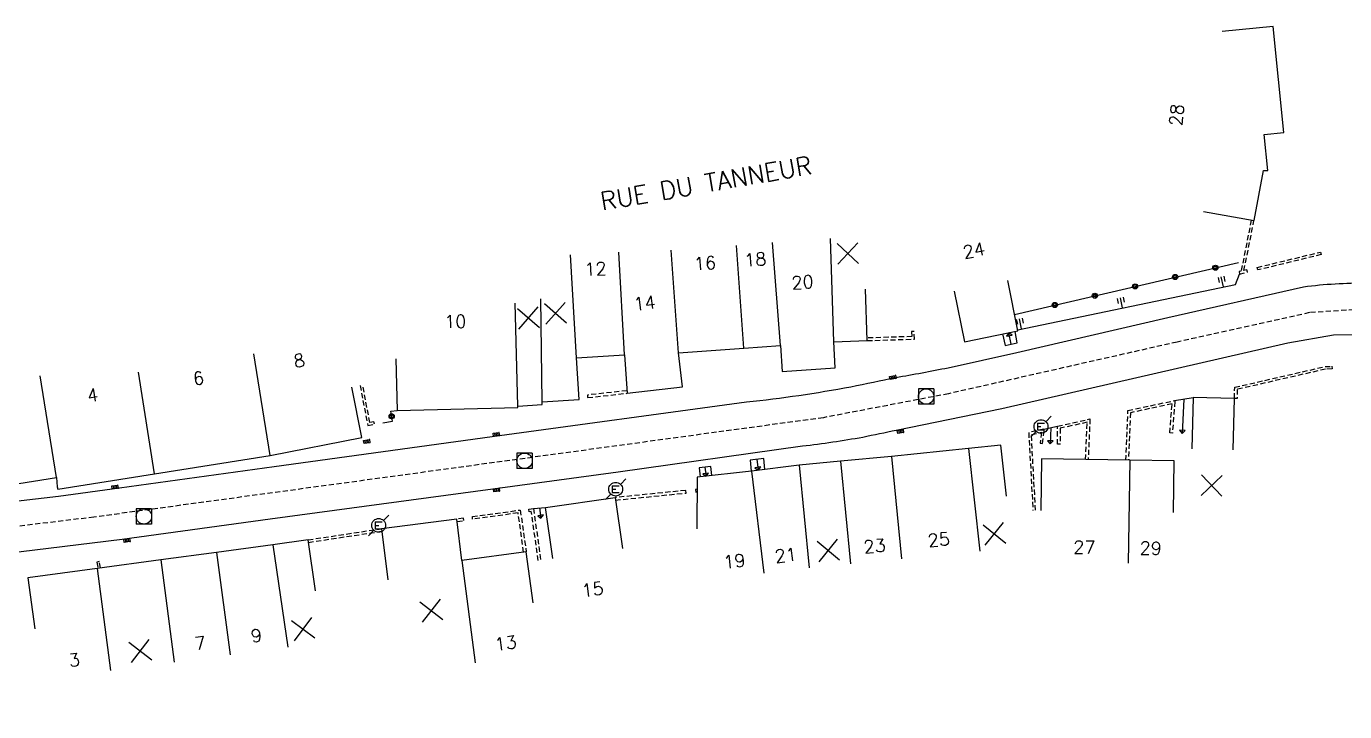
# Model space of a CAD drawing. Header units: millimetres. Extents: x 114000 to 119599, y 120000 to 124063.
# Drawn here: x 114347.7 to 114475.6, y 120577.6 to 120644.1 of the extents above; entities that cross this region are included whole.
import ezdxf
from ezdxf.enums import TextEntityAlignment as Align

# ---------------------------------------------------------------- set-up
doc = ezdxf.new("R2010")
doc.units = ezdxf.units.MM
doc.linetypes.add('DASHED', pattern=[0.75, 0.5, -0.25])
doc.layers.get('0').update_dxf_attribs({"linetype": 'CONTINUOUS'})
for name, color, linetype in [('W0001', 6, 'DASHED'), ('W0008', 7, 'CONTINUOUS'), ('W0100', 7, 'CONTINUOUS'), ('W0112', 1, 'DASHED'), ('W0211', 2, 'CONTINUOUS'), ('W0322', 7, 'CONTINUOUS'), ('W0400', 7, 'CONTINUOUS'), ('W0420', 7, 'CONTINUOUS'), ('W0471', 7, 'CONTINUOUS'), ('W0989', 7, 'CONTINUOUS'), ('W0991', 7, 'CONTINUOUS'), ('W1102', 7, 'CONTINUOUS')]:
    doc.layers.add(name, color=color, linetype=linetype)
doc.styles.get("Standard").update_dxf_attribs({"font": 'romans.shx', "width": 0.85})

# ---------------------------------------------------------------- blocks, each defined once
blk = doc.blocks.new('t991o')
at = {"color": 0, "linetype": 'Continuous'}
for p, q in [((-1, 1), (1, -1)), ((-1, -1), (1, 1))]:
    blk.add_line(p, q, dxfattribs=at)
blk = doc.blocks.new('T471')
for p, q in [((-0.333334, 0.333334), (-0.333334, -0.333334)), ((-0.333334, 0.333334), (0.333334, 0.333334)), ((-0.333334, 0), (0, 0)), ((0.500001, 0.500001), (1.000002, 1.000002)), ((-0.500001, -0.500001), (-1.000002, -1.000002)), ((-0.333334, -0.333334), (0.333334, -0.333334))]:
    blk.add_line(p, q)
blk.add_ellipse((0, 0), major_axis=(0.471405, 0.471405), ratio=1, start_param=5.4977871438, end_param=11.780972451)
blk = doc.blocks.new('T420')
for p, q in [((0.75, 0.75), (-0.75, 0.75)), ((-0.75, 0.75), (-0.75, -0.75)), ((0.75, 0.75), (0.75, -0.75)), ((0.75, -0.75), (-0.75, -0.75))]:
    blk.add_line(p, q)
blk.add_ellipse((0, 0), major_axis=(-0.53, 0.53), ratio=1, start_param=3.926991, end_param=10.210176)
blk = doc.blocks.new('T400')
for p, q in [((-0.15, 0.3), (0.15, 0.3)), ((-0.15, -0.25), (-0.15, 0.3)), ((-0.15, 0.15), (0.15, 0.15)), ((-0.15, 0), (0.15, 0)), ((0.15, 0.3), (0.15, -0.25)), ((-0.15, -0.15), (0.15, -0.15)), ((-0.15, -0.25), (-0.15, -0.3)), ((-0.15, -0.3), (0.15, -0.3)), ((0.15, -0.3), (0.15, -0.25))]:
    blk.add_line(p, q)
blk = doc.blocks.new('t322o')
at = {"color": 0, "linetype": 'Continuous'}
for radius in [0.25, 0.15]:
    blk.add_circle((0, 0), radius, dxfattribs=at)
blk = doc.blocks.new('t211o')
at = {"color": 0, "linetype": 'Continuous'}
for p, q in [((-0.29, 0.5), (-0.29, 0)), ((0, 1), (0, 0)), ((0.29, 0.5), (0.29, 0))]:
    blk.add_line(p, q, dxfattribs=at)

msp = doc.modelspace()

# ---------------------------------------------------------------- linework, layer by layer
at = {"layer": 'W0001'}
msp.add_lwpolyline([(114570.54, 120580.08), (114548.56, 120583.34), (114538.17, 120584.9), (114525.36, 120587.91), (114519.74, 120588.65), (114515.89, 120590.78), (114509.05, 120595.39), (114500.7, 120603.46), (114495.29, 120608.68), (114489.5, 120613.06), (114483.16, 120615.9), (114478.02, 120616.69), (114472.2, 120616.32), (114459.34, 120613.47), (114437.16, 120608.45), (114425.02, 120606.13), (114414.65, 120604.72), (114384.21, 120600.56), (114354.24, 120596.48), (114339.15, 120594.67)], dxfattribs=at)
at = {"layer": 'W0008', "flags": 128}
for points in [[(114342.68, 120597.58), (114350.79, 120598.51), (114356.73, 120599.33), (114371.74, 120601.4), (114392.9, 120604.3), (114417.58, 120607.66, 0.0196), (114427.7, 120609.13, -0.0022), (114432.06, 120610.04, 0.0076), (114437.14, 120610.98), (114443.8, 120612.46), (114458.46, 120615.86), (114458.46, 120615.86), (114471.63, 120618.84, -0.0316), (114477.75, 120619.21, -0.0731)], [(114570.1, 120577.61), (114559.68, 120579.1), (114537.48, 120582.41), (114523.94, 120584.4, -0.0583), (114518.98, 120585.86, -0.055), (114512.4, 120589.23, -0.042), (114508.08, 120592.82), (114492.74, 120607.63, 0.0618), (114487.97, 120611.17, 0.0886), (114480.57, 120613.91, 0.0165), (114478.17, 120614.2), (114478.17, 120614.2), (114474.53, 120614.14), (114470.11, 120613.36), (114442.34, 120606.98), (114432.1, 120604.9, -0.0028), (114428.85, 120604.22, -0.0161), (114423, 120603.36), (114423, 120603.36), (114405.11, 120600.83), (114392.95, 120599.19), (114371.35, 120596.28), (114356.99, 120594.31), (114337.1, 120591.88)]]:
    msp.add_lwpolyline(points, format="xyb", dxfattribs=at)
at = {"layer": 'W0100'}
for p, q in [((114459.09, 120607.79), (114460.9, 120608.1)), ((114446.43, 120605.02), (114447.74, 120605.3)), ((114396.89, 120597.33), (114398.06, 120597.42))]:
    msp.add_line(p, q, dxfattribs=at)
at = {"layer": 'W0100', "flags": 128}
for points in [[(114461.92, 120626.15), (114466.84, 120625.25), (114467.72, 120630.11), (114468.14, 120630.1), (114467.79, 120633.6), (114469.71, 120633.8), (114468.68, 120644.1), (114468.68, 120644.1), (114463.71, 120643.6)], [(114383.54, 120611.83), (114383.67, 120606.83), (114395.36, 120607.13), (114395.37, 120607.24), (114397.74, 120607.41), (114397.74, 120607.67), (114401.32, 120607.88), (114401.08, 120611.95), (114405.74, 120612.22), (114405.98, 120608.5), (114411.36, 120609.13), (114410.97, 120612.41), (114417.3, 120612.87), (114420.87, 120613.15), (114421.02, 120610.62), (114421.02, 120610.62), (114426.18, 120610.98), (114426.05, 120613.5), (114429.28, 120613.61), (114429.12, 120618.6)], [(114437.73, 120618.4), (114438.73, 120613.5), (114443.9, 120614.55), (114443.9, 120614.55), (114442.91, 120619.45)], [(114442.42, 120614.25), (114442.65, 120613.12), (114443.84, 120613.38), (114443.84, 120613.38), (114443.62, 120614.49)], [(114326.67, 120603.68), (114326.97, 120598.69), (114337.24, 120599.3), (114342.36, 120599.68), (114342.47, 120599.03), (114350.6, 120600.32), (114350.67, 120599.43), (114350.67, 120599.43), (114350.73, 120599.19), (114360.13, 120600.67), (114371.33, 120602.47), (114380.23, 120604.2), (114380.23, 120604.2), (114379.27, 120609.1)], [(114464.8, 120603), (114464.92, 120608), (114460.9, 120608.1), (114460.9, 120608.1), (114460.77, 120603.1)], [(114442.81, 120598.51), (114442.26, 120603.48), (114439.12, 120603.13), (114431.63, 120602.38), (114426.69, 120601.9), (114422.67, 120601.51), (114418.04, 120600.95), (114412.78, 120600.35), (114412.78, 120600.35), (114412.73, 120595.35)], [(114419.35, 120601.11), (114419.23, 120602.17), (114417.91, 120602), (114417.91, 120602), (114418.03, 120600.95)], [(114414.2, 120600.51), (114414.09, 120601.4), (114412.97, 120601.28), (114412.97, 120601.28), (114413.07, 120600.38)], [(114396.85, 120588.15), (114396.19, 120593.1), (114389.93, 120592.27), (114389.47, 120596.3), (114382.13, 120595.36), (114382.13, 120595.36), (114382.77, 120590.4)], [(114375.74, 120589.33), (114375.02, 120594.28), (114371.61, 120593.78), (114366.14, 120593.04), (114360.72, 120592.33), (114354.55, 120591.51), (114347.82, 120590.59), (114347.82, 120590.59), (114348.49, 120585.64)]]:
    msp.add_lwpolyline(points, dxfattribs=at)
at = {"layer": 'W0100'}
for points in [[(114443.24, 120613.25), (114443.02, 120614.37), (114442.8, 120614.04), (114443.35, 120614.15), (114443.02, 120614.37)], [(114460, 120607.94), (114459.85, 120604.61), (114460.14, 120604.88), (114459.58, 120604.91), (114459.85, 120604.61)], [(114447.09, 120605.16), (114447.03, 120603.59), (114447.32, 120603.87), (114446.76, 120603.89), (114447.03, 120603.59)], [(114418.57, 120602.09), (114418.69, 120601.03), (114418.94, 120601.35), (114418.38, 120601.28), (114418.69, 120601.03)], [(114459, 120596.93), (114459.07, 120601.93), (114454.76, 120602), (114446.19, 120602.13), (114446.12, 120597.13)], [(114413.53, 120601.34), (114413.64, 120600.44), (114413.88, 120600.76), (114413.32, 120600.69), (114413.64, 120600.44)], [(114398.76, 120592.47), (114398.06, 120597.42), (114404.81, 120598.38), (114405.52, 120593.43)], [(114397.47, 120597.37), (114397.62, 120596.38), (114397.86, 120596.7), (114397.3, 120596.62), (114397.62, 120596.38)]]:
    msp.add_lwpolyline(points, dxfattribs=at)
at = {"layer": 'W0112'}
for p, q in [((114375.02, 120594.28), (114382.13, 120595.36)), ((114375.05, 120594.03), (114382.17, 120595.11))]:
    msp.add_line(p, q, dxfattribs=at)
for points in [[(114466.55, 120625.3), (114465.57, 120620.36), (114465.36, 120620.32), (114465.41, 120620.07), (114466.18, 120620.24), (114466.13, 120620.48), (114465.84, 120620.42), (114466.8, 120625.26)], [(114429.28, 120613.61), (114433.86, 120613.75), (114433.84, 120614.5), (114433.59, 120614.5), (114433.61, 120614), (114429.27, 120613.86)], [(114380.06, 120609.26), (114380.82, 120605.36), (114381.46, 120605.5), (114381.41, 120605.74), (114381.02, 120605.66), (114380.31, 120609.31)], [(114405.96, 120608.75), (114402.12, 120608.33), (114402.15, 120608.08), (114405.98, 120608.5)], [(114454.37, 120602), (114454.58, 120606.82), (114459.09, 120607.79), (114459.13, 120607.69), (114458.89, 120604.64), (114458.64, 120604.66), (114458.86, 120607.48), (114454.82, 120606.61), (114454.62, 120602)], [(114450.47, 120602.06), (114450.63, 120605.69), (114447.99, 120605.1), (114448, 120603.56), (114447.75, 120603.56), (114447.74, 120605.3), (114450.89, 120606.01), (114450.72, 120602.06)], [(114445.61, 120597.15), (114445.21, 120604.49), (114446.18, 120604.71), (114446.06, 120603.66), (114446.3, 120603.63), (114446.45, 120604.92), (114446.43, 120605.02), (114444.95, 120604.69), (114445.36, 120597.14)], [(114404.85, 120598.13), (114411.7, 120598.82), (114411.67, 120599.07), (114404.81, 120598.38)], [(114412.77, 120599.18), (114412.61, 120599.16), (114412.64, 120598.91), (114412.77, 120598.92)], [(114395.94, 120593.07), (114395.4, 120596.89), (114390.99, 120596.28), (114390.96, 120596.53), (114395.61, 120597.17), (114396.19, 120593.1)], [(114397.36, 120592.27), (114396.68, 120597.04), (114396.48, 120597.01), (114396.44, 120597.26), (114396.89, 120597.33), (114397.6, 120592.3)], [(114389.5, 120596.05), (114390.14, 120596.14), (114390.11, 120596.39), (114389.47, 120596.3)], [(114354.89, 120591.56), (114354.75, 120592.18), (114354.51, 120592.12), (114354.64, 120591.52)]]:
    msp.add_lwpolyline(points, dxfattribs=at)
for points in [[(114473.34, 120621.96), (114467.18, 120620.46), (114467.12, 120620.71), (114473.28, 120622.2)], [(114474.39, 120610.87), (114473.75, 120610.84), (114465.19, 120608.88), (114465.17, 120607.99), (114464.92, 120608), (114464.94, 120609.08), (114473.71, 120611.09), (114474.38, 120611.12)]]:
    msp.add_lwpolyline(points, close=True, dxfattribs=at)
at = {"layer": 'W0211', "flags": 128}
msp.add_lwpolyline([(114443.88, 120614.67), (114465, 120619.05), (114465, 120619.05), (114465.41, 120620.07)], dxfattribs=at)
at = {"layer": 'W0322', "flags": 128}
for points in [[(114443.58, 120616.15), (114465.31, 120621.2)], [(114382.29, 120605.63), (114383.21, 120605.78), (114383.04, 120606.77), (114383.67, 120606.83), (114383.67, 120606.83)]]:
    msp.add_lwpolyline(points, dxfattribs=at)
at = {"layer": 'W1102'}
for p, q in [((114410.97, 120612.41), (114410.26, 120622.39)), ((114417.3, 120612.87), (114416.58, 120622.84)), ((114420.87, 120613.15), (114420.09, 120623.12)), ((114426.05, 120613.5), (114425.72, 120623.5)), ((114401.08, 120611.95), (114400.49, 120621.93)), ((114405.74, 120612.22), (114405.16, 120622.2)), ((114397.74, 120607.67), (114397.61, 120617.67)), ((114395.37, 120607.24), (114395.11, 120617.23)), ((114371.33, 120602.47), (114369.75, 120612.34)), ((114350.6, 120600.32), (114349.03, 120610.2)), ((114360.13, 120600.67), (114358.57, 120610.55)), ((114431.63, 120602.38), (114432.62, 120592.43)), ((114439.12, 120603.13), (114440.21, 120593.19)), ((114454.76, 120602), (114454.61, 120592)), ((114418.04, 120600.95), (114419.23, 120591.03)), ((114422.67, 120601.51), (114423.63, 120591.56)), ((114426.69, 120601.9), (114427.67, 120591.95)), ((114366.14, 120593.04), (114367.46, 120583.13)), ((114371.61, 120593.78), (114373.06, 120583.88)), ((114360.72, 120592.33), (114362.03, 120582.41)), ((114389.93, 120592.27), (114391.25, 120582.35)), ((114354.55, 120591.51), (114355.86, 120581.6))]:
    msp.add_line(p, q, dxfattribs=at)

# ---------------------------------------------------------------- block references
at = {"layer": 'W0211', "rotation": 191.7368097693084}
for p in [(114463.64, 120619.79), (114453.85, 120617.76), (114444.06, 120615.73)]:
    msp.add_blockref('t211o', p, dxfattribs=at)
at = {"layer": 'W0322'}
for p, rotation in [((114459.16, 120619.78), 13.09629010970514), ((114463.06, 120620.68), 13.09629010970514), ((114455.27, 120618.87), 13.09629010970514), ((114447.48, 120617.06), 13.09629010970514), ((114451.37, 120617.96), 13.09629010970514), ((114383.13, 120606.27), 99.60890855443884)]:
    msp.add_blockref('t322o', p, dxfattribs=dict(at, rotation=rotation))
at = {"layer": 'W0400'}
for p, rotation in [((114431.78, 120610.04), 101.7760864266146), ((114393.3, 120604.51), 97.90507338811048), ((114432.52, 120604.79), 100.7086906788866), ((114380.73, 120603.82), 97.81199004358244), ((114356.3, 120599.41), 98.38592144587652), ((114393.32, 120599.12), 96.41802369451425), ((114357.46, 120594.22), 97.47043822442082)]:
    msp.add_blockref('T400', p, dxfattribs=dict(at, rotation=rotation))
at = {"layer": 'W0420'}
for p in [(114435, 120608.18), (114396.03, 120601.95), (114359.09, 120596.55)]:
    msp.add_blockref('T420', p, dxfattribs=at)
at = {"layer": 'W0471'}
for p in [(114446.14, 120605.27), (114404.87, 120599.19), (114381.87, 120595.68)]:
    msp.add_blockref('T471', p, dxfattribs=at)
at = {"layer": 'W0991'}
for p, rotation in [((114427.39, 120622.05), 1.861325626468016), ((114399.03, 120616.26), 3.366929352072987), ((114396.41, 120615.8), 4.185266873346396), ((114462.7, 120599.55), 358.562778106854), ((114441.62, 120594.85), 6.276267325315595), ((114425.5, 120593.24), 5.515466804194977), ((114386.99, 120587.41), 7.25251286730449), ((114374.54, 120585.62), 8.307021943904534), ((114358.75, 120583.49), 7.546904701112461)]:
    msp.add_blockref('t991o', p, dxfattribs=dict(at, rotation=rotation))

# ---------------------------------------------------------------- texts
at = {"layer": 'W0989'}
msp.add_text('RUE DU TANNEUR', height=1.75, rotation=9.911, dxfattribs=at).set_placement((114413.64, 120628.88), align=Align.MIDDLE)
at = {"layer": 'W0991'}
for s, rotation, p in [('28', 84.4044, (114459.3, 120635.5)), ('24', 11.4341, (114439.63, 120622.36)), ('12', 3.3669, (114402.91, 120620.57)), ('16', 4.1015, (114413.53, 120621.12)), ('18', 4.4577, (114418.42, 120621.48)), ('20', 4.0526, (114423, 120619.28)), ('14', 6.7415, (114407.67, 120617.25)), ('10', 1.4668, (114389.3, 120615.47)), ('8', 10.9891, (114374.16, 120611.68)), ('6', 9.1271, (114364.38, 120609.96)), ('4', 8.9575, (114354.1, 120608.32)), ('23', 5.6035, (114429.99, 120593.68)), ('25', 5.7067, (114436.22, 120594.3)), ('21', 6.8445, (114421.37, 120592.79)), ('27', 359.1392, (114450.35, 120593.56)), ('29', 359.1392, (114456.79, 120593.47)), ('19', 6.5985, (114416.39, 120592.21)), ('15', 8.1091, (114402.63, 120589.48)), ('9', 7.6291, (114370, 120584.99)), ('7', 7.538, (114364.54, 120584.26)), ('13', 7.6083, (114394.19, 120584.26)), ('3', 7.779, (114352.33, 120582.63))]:
    msp.add_text(s, height=1.25, rotation=rotation, dxfattribs=at).set_placement(p, align=Align.MIDDLE)

doc.saveas('drawing.dxf')
